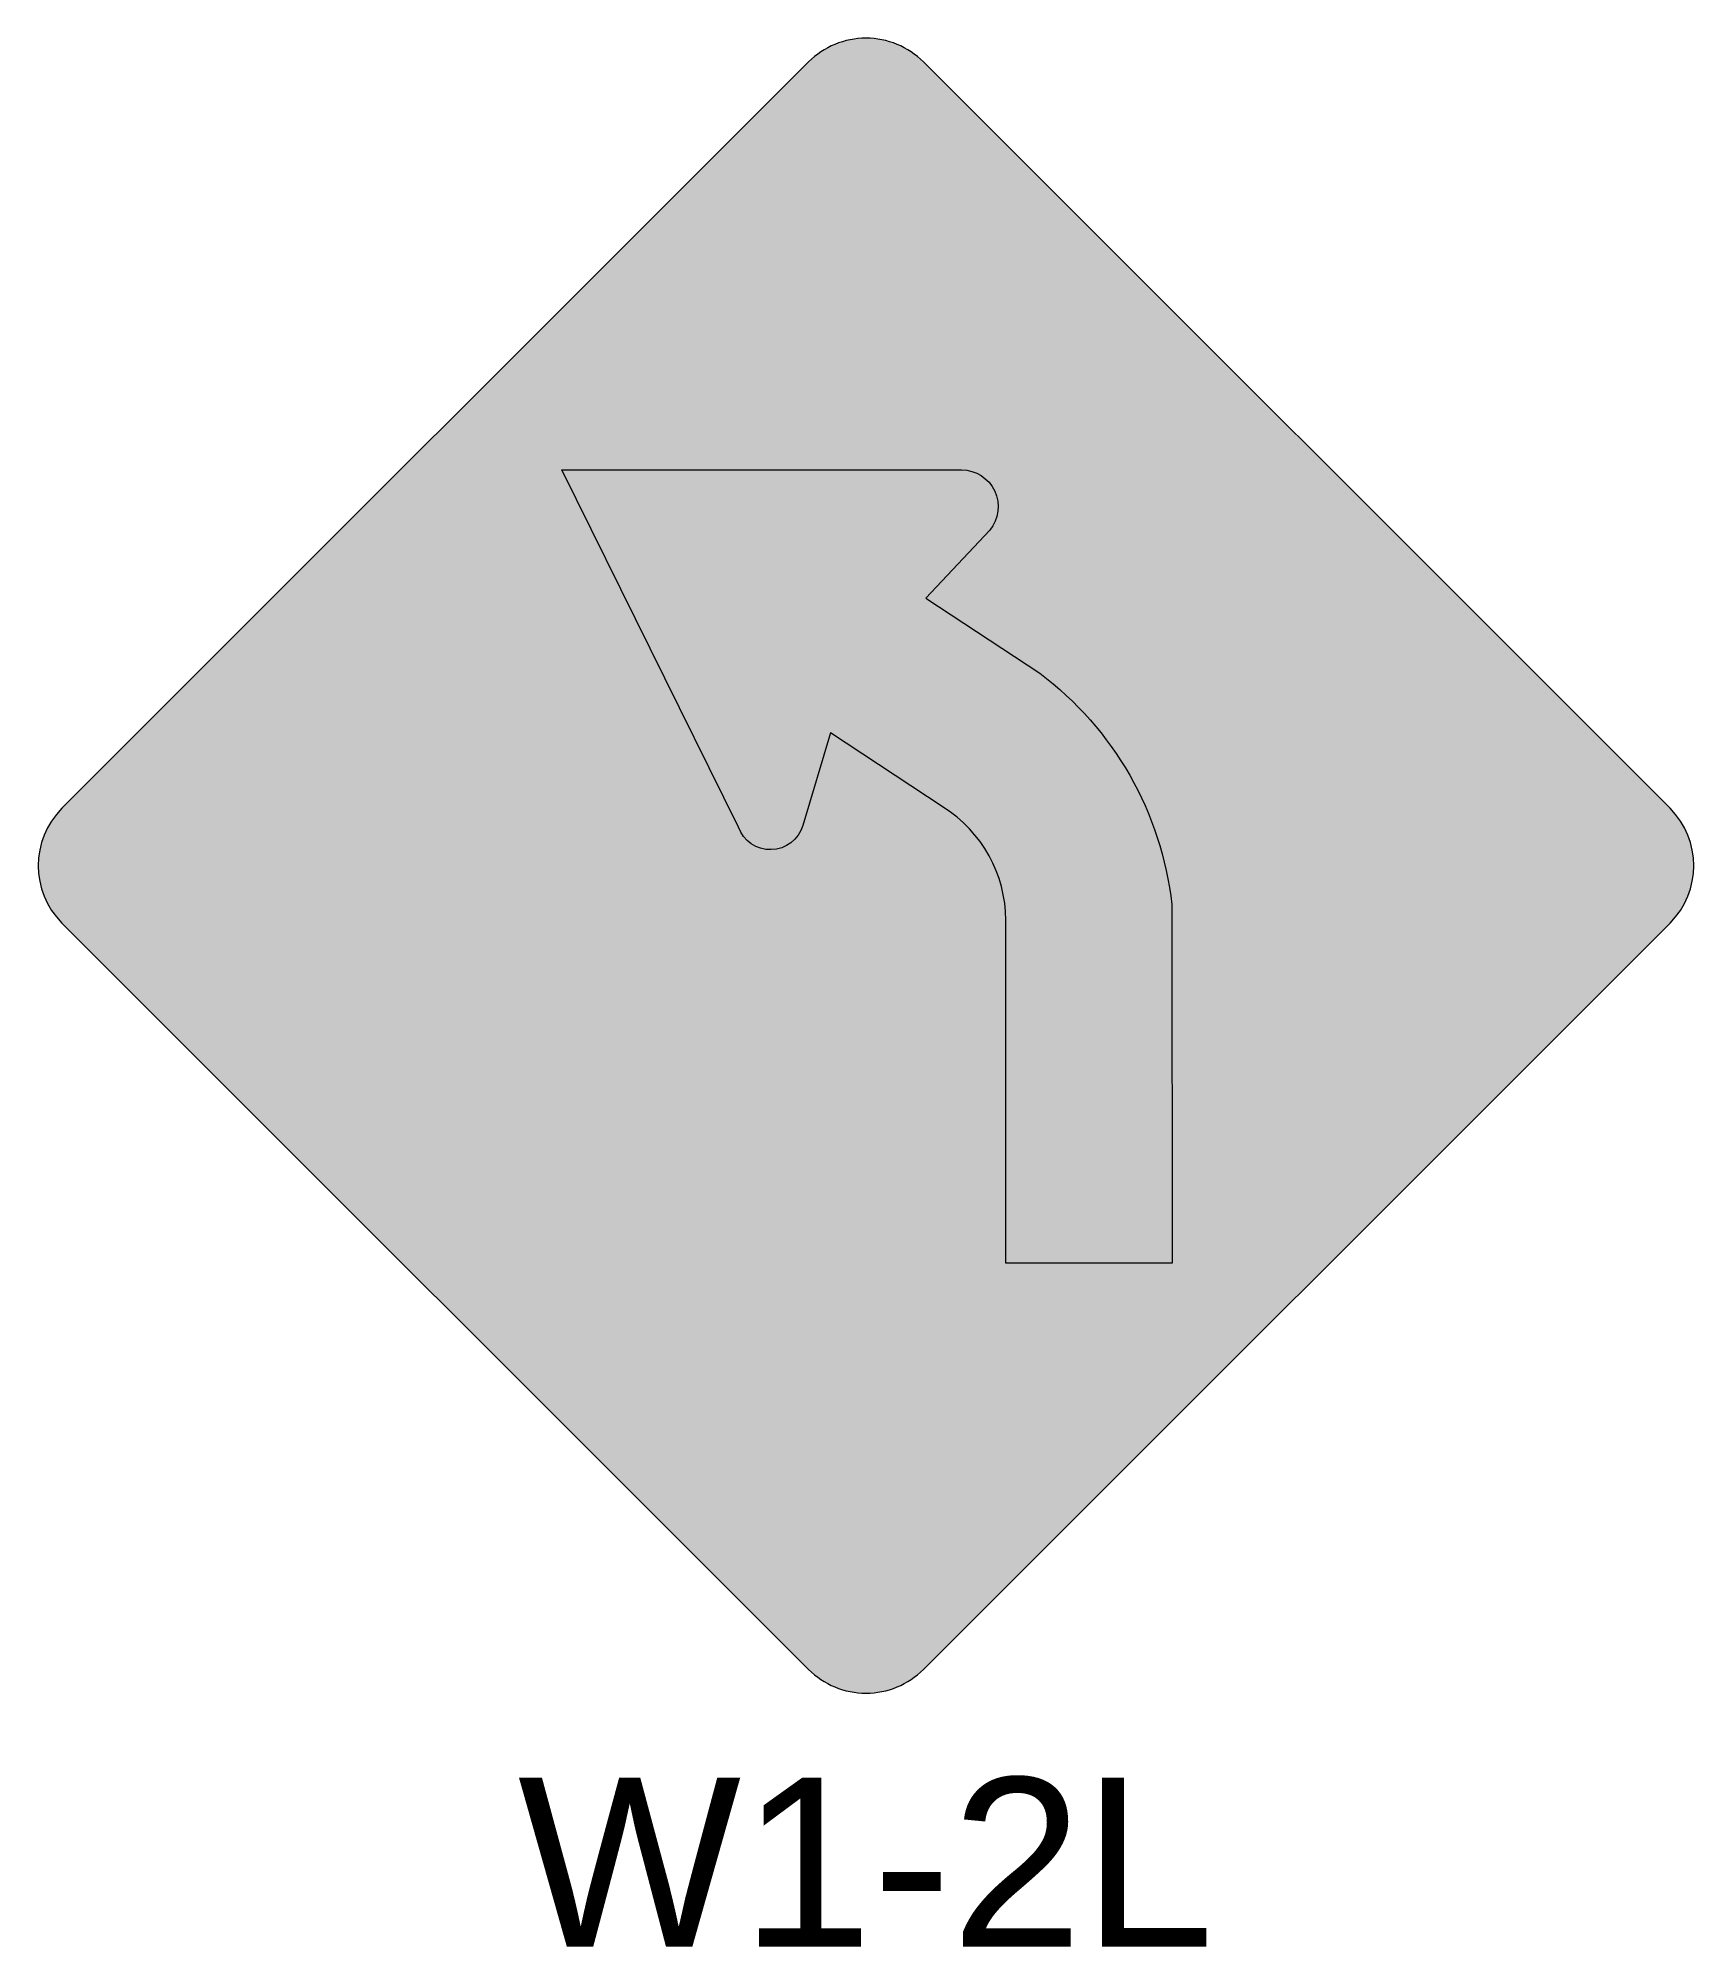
# Model space of a CAD drawing. Extents: x -0.49 to 0.49, y -0.64 to 0.49.
import ezdxf
from ezdxf.enums import TextEntityAlignment as Align

# ---------------------------------------------------------------- set-up
doc = ezdxf.new("R2010")
doc.units = 0
doc.header["$LTSCALE"] = 0.01
doc.header["$MEASUREMENT"] = 0
for name, color, linetype, lineweight in [('C-TRAF-CTRL-MTCD-IDEN', 7, 'Continuous', 20), ('C-TRAF-CTRL-MTCD-PATT-BLCK', 250, 'Continuous', 20), ('C-TRAF-CTRL-MTCD-PATT-YELO', 50, 'Continuous', 20)]:
    doc.layers.add(name, color=color, linetype=linetype, lineweight=lineweight)
doc.styles.add('COA', font='arial.ttf')

msp = doc.modelspace()

# ---------------------------------------------------------------- hatches: boundary and pattern name
at = {"layer": 'C-TRAF-CTRL-MTCD-PATT-BLCK', "lineweight": 0}
h = msp.add_hatch(color=256, dxfattribs=at)
h.paths.add_polyline_path([(0.02545584408543659, -0.4666904755579622), (0.4666904755172318, -0.02545584410232507, 0.414213562373095), (0.4666904755410738, 0.02545584417648492), (0.02545584408543659, 0.4666904755844385, 0.414213562373095), (-0.0254558441456898, 0.4666904755844385), (-0.466690475601327, 0.0254558441288011, 0.414213562373095), (-0.466690475601327, -0.02545584410232507), (-0.0254558441456898, -0.4666904755579622, 0.414213562373095)])
h.paths.add_polyline_path([(0.0113137084656792, -0.4525483399382049), (0.4525483398974747, -0.01131370848256779, 0.414213562373095), (0.4525483399213164, 0.01131370855672763), (0.0113137084656792, 0.4525483399646808, 0.414213562373095), (-0.01131370852593241, 0.4525483399646808), (-0.4525483399815698, 0.01131370850904396, 0.414213562373095), (-0.4525483399815698, -0.01131370848256779), (-0.01131370852593241, -0.4525483399382049, 0.414213562373095)], flags=16)
h = msp.add_hatch(color=256, dxfattribs=at)
edge = h.paths.add_edge_path()
edge.add_line((0.1809558764621908, -0.2349138413612204), (0.08259964825373878, -0.2349138413612204))
edge.add_line((0.08259964825373878, -0.2349138413612204), (0.08259964825373878, -0.03223550213629167))
edge.add_arc((0.003825550360597466, -0.0322355021362916), 0.07877409789314131, 359.9999999999999, 417.9340114713161)
edge.add_line((0.04564637422054929, 0.03452060013573366), (-0.02106813081042169, 0.07864402326233755))
edge.add_line((-0.02106813081042169, 0.07864402326233755), (-0.03741972032903718, 0.02373487785351625))
edge.add_arc((-0.05654746798611721, 0.02943099779447576), 0.01995786844366721, 199.5443730148426, 343.41680781274584, ccw=False)
edge.add_line((-0.07535541773609289, 0.02275435649685331), (-0.1796946820823564, 0.2340101117711484))
edge.add_line((-0.1796946820823564, 0.2340101117711484), (0.05642231432386069, 0.2340101117711484))
edge.add_arc((0.05642231432386068, 0.2122931560075171), 0.02171695576363125, -39.825362771567484, 89.99999999999989, ccw=False)
edge.add_line((0.07310093841109655, 0.1983845375931601), (0.03530299003413795, 0.1582480401487993))
edge.add_line((0.03530299003413795, 0.1582480401487993), (0.1026790307450121, 0.1138122562120101))
edge.add_arc((-0.0171008472492673, -0.04527363859156223), 0.1991369907821692, 6.4249909254966155, 53.02296512818708, ccw=False)
edge.add_line((0.1807854048747721, -0.02298973592441644), (0.1809558764621908, -0.2349138413612204))
at = {"layer": 'C-TRAF-CTRL-MTCD-PATT-YELO', "lineweight": 0}
h = msp.add_hatch(color=256, dxfattribs=at)
h.dxf.hatch_style = 1
edge = h.paths.add_edge_path()
edge.add_line((-0.4751757568415278, 0.03394112538172983), (-0.03394112530378157, 0.4751757569433178))
edge.add_arc((1.844500108205693e-10, 0.4412346314563577), 0.04799999998676521, 44.99999999892668, 135.0000000010733, ccw=False)
edge.add_line((0.03394112567268182, 0.4751757569433179), (0.4751757570196931, 0.03394112559630663))
edge.add_arc((0.4412346315308258, 1.080749933990433e-10), 0.0479999999881139, -44.9999999994634, 44.999999999463284, ccw=False)
edge.add_line((0.4751757570196933, -0.03394112538015676), (0.03394112548194705, -0.4751757569417447))
edge.add_arc((-6.284750497798086e-12, -0.4412346314535129), 0.04799999998766434, 225, 315, ccw=False)
edge.add_line((-0.03394112549451656, -0.4751757569417445), (-0.4751757568415278, -0.03394112559473328))
edge.add_arc((-0.4412346313526605, -1.065017518619982e-10), 0.04799999998811386, 135.0000000005366, 224.9999999994634, ccw=False)

# ---------------------------------------------------------------- linework, layer by layer
at = {"layer": 'C-TRAF-CTRL-MTCD-PATT-BLCK', "lineweight": 0, "flags": 128}
msp.add_lwpolyline([(0.03394112548113274, -0.4751757569420821), (0.4751757569129282, -0.03394112548644479, 0.414213562373095), (0.4751757569367699, 0.03394112553607392), (0.03394112548113274, 0.4751757569440274, 0.414213562373095), (-0.03394112549370231, 0.4751757569440274), (-0.4751757569493396, 0.03394112548839019, 0.414213562373095), (-0.4751757569493396, -0.03394112548644479), (-0.03394112549370231, -0.4751757569420821, 0.414213562373095)], format="xyb", close=True, dxfattribs=at)
msp.add_lwpolyline([(0.1809558764621908, -0.2349138413612204), (0.08259964825373878, -0.2349138413612204), (0.08259964825373878, -0.03223550213629167, 0.2583104203569918), (0.04564637422054929, 0.03452060013573366), (-0.02106813081042169, 0.07864402326233755), (-0.03741972032903718, 0.02373487785351625, -0.7256924500375197), (-0.07535541773609289, 0.02275435649685331), (-0.1796946820823564, 0.2340101117711484), (0.05642231432386069, 0.2340101117711484, -0.6359995180850617), (0.07310093841109655, 0.1983845375931601), (0.03530299003413795, 0.1582480401487993), (0.1026790307450121, 0.1138122562120101, -0.2061709037193747), (0.1807854048747721, -0.02298973592441644), (0.1809558764621908, -0.2349138413612204)], format="xyb", dxfattribs=at)

# ---------------------------------------------------------------- texts
at = {"layer": 'C-TRAF-CTRL-MTCD-IDEN', "lineweight": 0, "style": 'COA'}
msp.add_text('W1-2L', height=0.09999999998574781, dxfattribs=at).set_placement((0, -0.5392), align=Align.TOP_CENTER)

doc.saveas('drawing.dxf')
